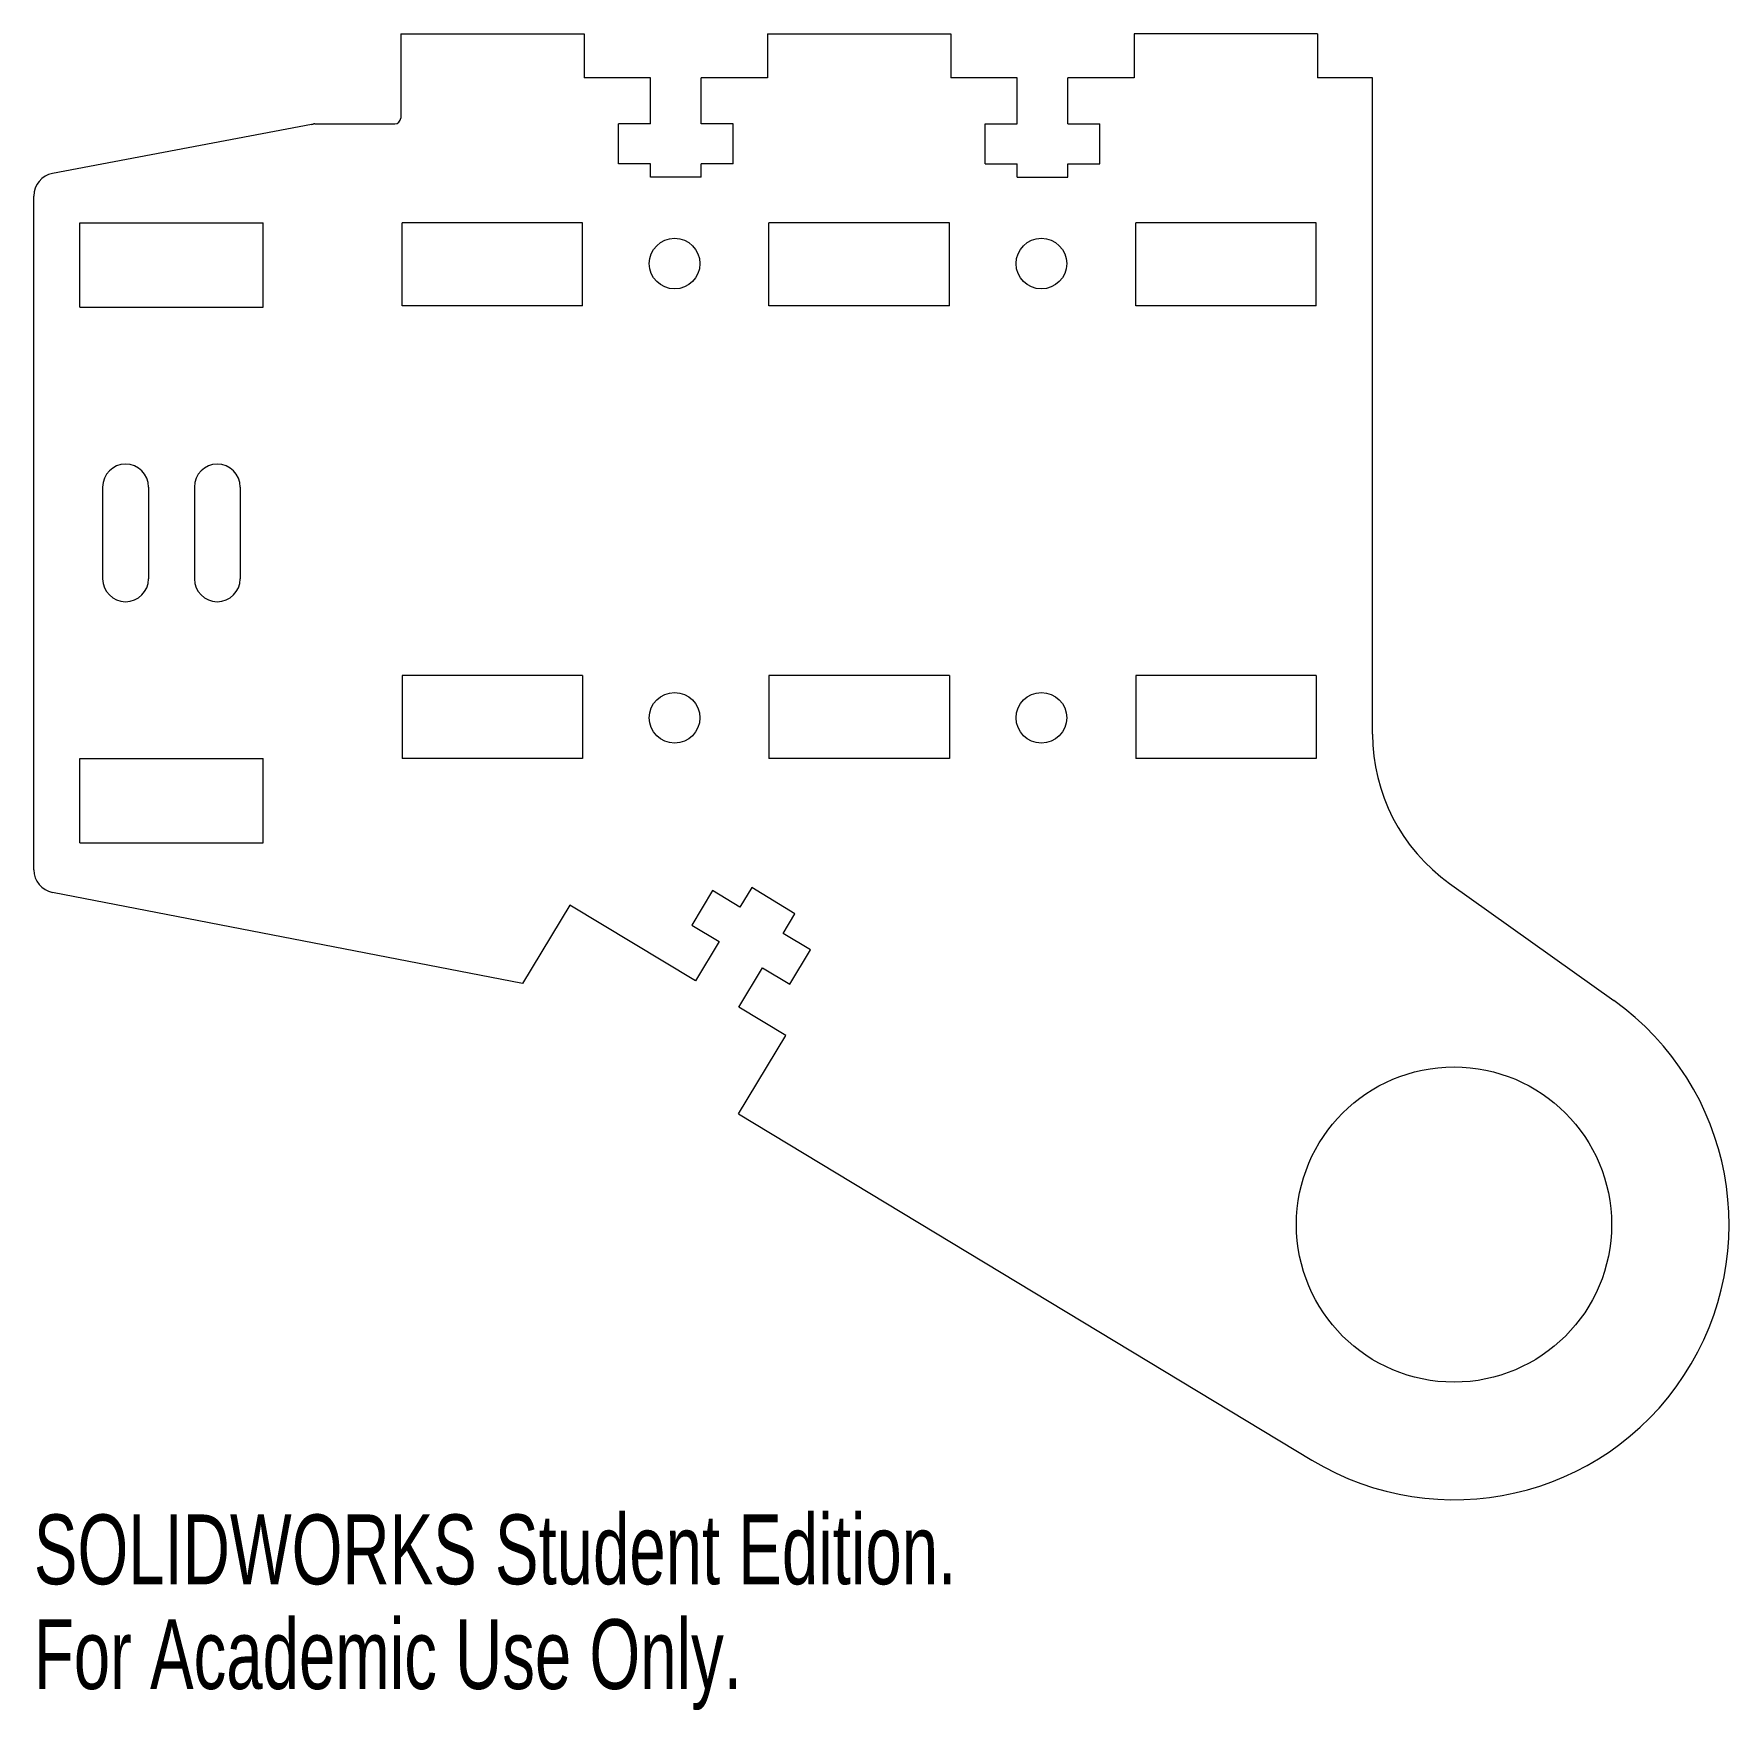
# Model space of a CAD drawing. Header units: inches. Extents: x -2.25 to 2.38, y -3.32 to 1.25.
import ezdxf

# ---------------------------------------------------------------- set-up
doc = ezdxf.new("R2010")
doc.units = ezdxf.units.IN
doc.header["$MEASUREMENT"] = 0
doc.styles.add('SLDTEXTSTYLE0', font='TXT', dxfattribs={"width": 0.7})

msp = doc.modelspace()

# ---------------------------------------------------------------- linework, layer by layer
at = {"color": 7, "linetype": 'Continuous', "lineweight": 15}
for p, q in [((-1.2469, 1.245), (-1.2469, 1.0157)), ((-1.2469, 1.245), (-0.7469, 1.245)), ((-0.7469, 1.245), (-0.7469, 1.125)), ((-0.2469, 1.245), (-0.2469, 1.125)), ((-0.2469, 1.245), (0.2531, 1.245)), ((0.2531, 1.245), (0.2531, 1.125)), ((0.7531, 1.245), (0.7531, 1.125)), ((1.2531, 1.245), (0.7531, 1.245)), ((1.2531, 1.245), (1.2531, 1.125)), ((-0.5659, 1.125), (-0.7469, 1.125)), ((-0.5659, 1), (-0.5659, 1.125)), ((-0.4279, 1), (-0.4279, 1.125)), ((-0.2469, 1.125), (-0.4279, 1.125)), ((0.4341, 1.125), (0.2531, 1.125)), ((0.4341, 1), (0.4341, 1.125)), ((0.5721, 1), (0.5721, 1.125)), ((0.7531, 1.125), (0.5721, 1.125)), ((1.4031, 1.125), (1.2531, 1.125)), ((1.4031, -0.6631), (1.4031, 1.125)), ((-1.4904, 0.9982), (-2.196, 0.8646)), ((-1.4811, 1), (-1.2626, 1)), ((-0.5659, 1), (-0.6531, 1)), ((-0.6531, 0.8906), (-0.6531, 1)), ((-0.3406, 1), (-0.4279, 1)), ((-0.3406, 0.8906), (-0.3406, 1)), ((0.3469, 1), (0.4341, 1)), ((0.3469, 0.8906), (0.3469, 1)), ((0.5721, 1), (0.6594, 1)), ((0.6594, 0.8906), (0.6594, 1)), ((-0.5659, 0.8906), (-0.6531, 0.8906)), ((-0.5659, 0.855), (-0.5659, 0.8906)), ((-0.4279, 0.855), (-0.4279, 0.8906)), ((-0.3406, 0.8906), (-0.4279, 0.8906)), ((0.3469, 0.8906), (0.4341, 0.8906)), ((0.4341, 0.855), (0.4341, 0.8906)), ((0.5721, 0.855), (0.5721, 0.8906)), ((0.5721, 0.8906), (0.6594, 0.8906)), ((-0.4279, 0.855), (-0.5659, 0.855)), ((0.4341, 0.855), (0.5721, 0.855)), ((-2.2469, -1.0335), (-2.2469, 0.8032)), ((-2.1219, 0.73), (-1.6219, 0.73)), ((-2.1219, 0.5), (-2.1219, 0.73)), ((-1.6219, 0.5), (-1.6219, 0.73)), ((-0.7508, 0.73), (-1.2429, 0.73)), ((-1.2429, 0.5039), (-1.2429, 0.73)), ((-0.7508, 0.5039), (-0.7508, 0.73)), ((0.2492, 0.73), (-0.2429, 0.73)), ((-0.2429, 0.5039), (-0.2429, 0.73)), ((0.2492, 0.5039), (0.2492, 0.73)), ((1.2492, 0.73), (0.7571, 0.73)), ((0.7571, 0.5039), (0.7571, 0.73)), ((1.2492, 0.5039), (1.2492, 0.73)), ((-2.1219, 0.5), (-1.6219, 0.5)), ((-0.7508, 0.5039), (-1.2429, 0.5039)), ((0.2492, 0.5039), (-0.2429, 0.5039)), ((1.2492, 0.5039), (0.7571, 0.5039)), ((-2.0594, 0.01), (-2.0594, -0.24)), ((-1.9344, 0.01), (-1.9344, -0.24)), ((-1.8094, 0.01), (-1.8094, -0.24)), ((-1.6844, 0.01), (-1.6844, -0.24)), ((-0.7508, -0.5039), (-1.2429, -0.5039)), ((-1.2429, -0.5039), (-1.2429, -0.73)), ((-0.7508, -0.5039), (-0.7508, -0.73)), ((0.2492, -0.5039), (-0.2429, -0.5039)), ((-0.2429, -0.5039), (-0.2429, -0.73)), ((0.2492, -0.5039), (0.2492, -0.73)), ((1.2492, -0.5039), (0.7571, -0.5039)), ((0.7571, -0.5039), (0.7571, -0.73)), ((1.2492, -0.5039), (1.2492, -0.73)), ((-2.1219, -0.73), (-1.6219, -0.73)), ((-2.1219, -0.96), (-2.1219, -0.73)), ((-1.6219, -0.96), (-1.6219, -0.73)), ((-0.7508, -0.73), (-1.2429, -0.73)), ((0.2492, -0.73), (-0.2429, -0.73)), ((1.2492, -0.73), (0.7571, -0.73)), ((-2.1219, -0.96), (-1.6219, -0.96)), ((-0.9148, -1.3433), (-2.1963, -1.0948)), ((-0.3969, -1.09), (-0.4534, -1.1837)), ((-0.3222, -1.1351), (-0.3969, -1.09)), ((-0.2899, -1.0816), (-0.3222, -1.1351)), ((-0.1718, -1.1529), (-0.2899, -1.0816)), ((1.6129, -1.0702), (2.0604, -1.3893)), ((-0.7856, -1.1292), (-0.9148, -1.3433)), ((-0.4433, -1.3358), (-0.7856, -1.1292)), ((-0.2041, -1.2064), (-0.1718, -1.1529)), ((-0.4534, -1.1837), (-0.3787, -1.2288)), ((-0.3787, -1.2288), (-0.4433, -1.3358)), ((-0.1294, -1.2515), (-0.2041, -1.2064)), ((-0.1859, -1.3451), (-0.1294, -1.2515)), ((-0.3252, -1.4071), (-0.2606, -1.3001)), ((-0.2606, -1.3001), (-0.1859, -1.3451)), ((-0.197, -1.4845), (-0.3252, -1.4071)), ((-0.3261, -1.6985), (-0.197, -1.4845)), ((-0.3261, -1.6985), (1.2375, -2.6421))]:
    msp.add_line(p, q, dxfattribs=at)
for centre, radius in [((-0.5, 0.6189), 0.069), ((0.5, 0.6189), 0.069), ((-0.5, -0.6189), 0.069), ((0.5, -0.6189), 0.069), ((1.625, -2), 0.4296)]:
    msp.add_circle(centre, radius, dxfattribs=at)
for centre, radius, start, end in [((-1.5021, 1.0596), 0.0625, 280.7224, 285.5271), ((-1.4811, 0.9843), 0.0157, 90, 105.5271), ((-1.2626, 1.0157), 0.0157, 270, 0), ((-2.1844, 0.8032), 0.0625, 100.7224, 180), ((-1.9969, 0.01), 0.0625, 0, 180), ((-1.7469, 0.01), 0.0625, 0, 180), ((-1.9969, -0.24), 0.0625, 180, 0), ((-1.7469, -0.24), 0.0625, 180, 0), ((1.9031, -0.6631), 0.5, 180, 234.5095), ((-2.1844, -1.0335), 0.0625, 180, 259.0276), ((1.625, -2), 0.75, 238.8893, 54.5095)]:
    msp.add_arc(centre, radius, start, end, dxfattribs=at)

# ---------------------------------------------------------------- texts
at = {"color": 7, "linetype": 'Continuous', "char_height": 0.1903, "attachment_point": 1, "style": 'SLDTEXTSTYLE0'}
for s, insert in [('SOLIDWORKS Student Edition.', (-2.2469, -2.7901)), ('For Academic Use Only.', (-2.2469, -3.0756))]:
    msp.add_mtext(s, dxfattribs=dict(at, insert=insert))

doc.saveas('drawing.dxf')
